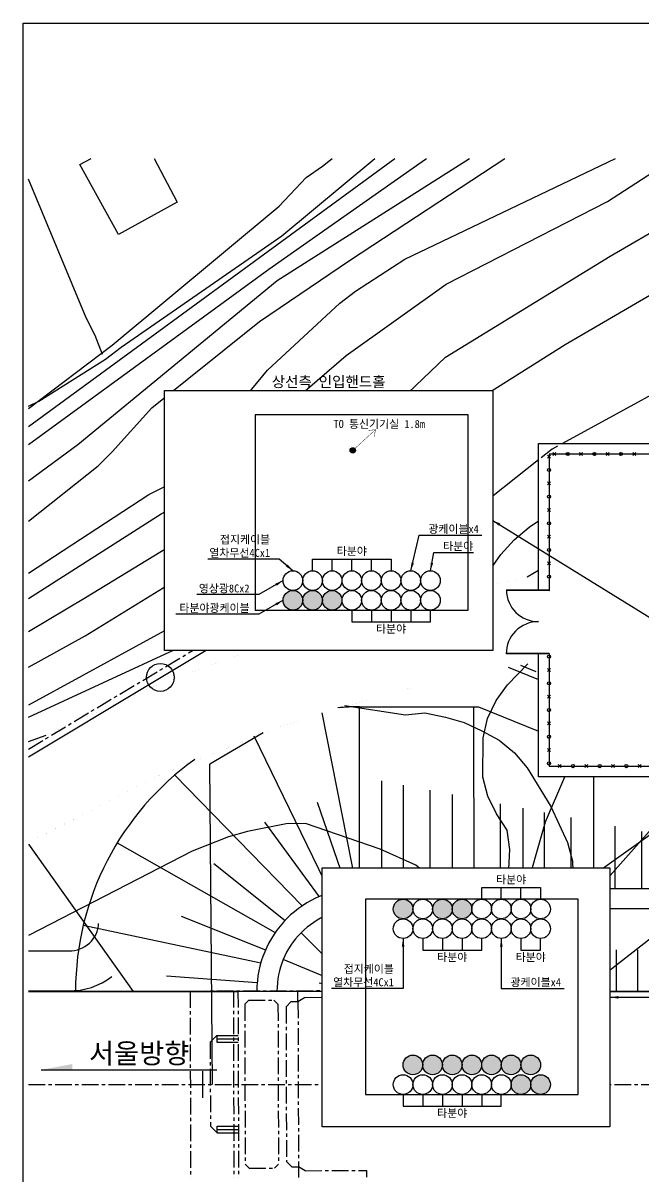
# Model space of a CAD drawing. Extents: x -212 to 226, y -69 to 145.
# Drawn here: x -0.4 to 46.2, y 15.5 to 102 of the extents above; entities that cross this region are included whole.
import ezdxf
from ezdxf.enums import TextEntityAlignment as Align

# ---------------------------------------------------------------- set-up
doc = ezdxf.new("R2010")
doc.units = 0
doc.header["$MEASUREMENT"] = 0
doc.linetypes.add('A-CENTR01', pattern=[2, 1.25, -0.25, 0.25, -0.25])
doc.linetypes.add('CENTER', pattern=[2, 1.25, -0.25, 0.25, -0.25])
for name, color, linetype in [('TT-BASE', 253, 'CONTINUOUS'), ('TT-CNTL', 1, 'A-CENTR01'), ('TX-LINE', 2, 'CONTINUOUS'), ('TX-PAPR', 2, 'CONTINUOUS'), ('TZ-DIMS', 1, 'CONTINUOUS'), ('TZ-LINE', 7, 'CONTINUOUS'), ('TZ-TEX2', 3, 'CONTINUOUS'), ('TZ-TEXT', 6, 'CONTINUOUS')]:
    doc.layers.add(name, color=color, linetype=linetype)
doc.styles.get("Standard").update_dxf_attribs({"font": 'GulimChe.ttf'})
doc.styles.add('굴림', font='GulimChe.ttf')
doc.dimstyles.new('D200', dxfattribs={"dimscale": 0.2, "dimtxt": 3, "dimasz": 3, "dimexe": 0.5, "dimexo": 0.5, "dimgap": 0.5, "dimtad": 1, "dimdec": 0, "dimzin": 1, "dimdsep": 46, "dimlunit": 6, "dimtxsty": 'Standard', "dimcen": 1, "dimclrd": 1, "dimclre": 1, "dimclrt": 3, "dimadec": 0, "dimazin": 0, "dimtfac": 1, "dimtdec": 0, "dimtix": 1, "dimtmove": 2, "dimatfit": 3, "dimfxl": 0, "dimtvp": 2, "dimlwd": -1, "dimlwe": -1, "dimarcsym": 0})
doc.dimstyles.new('지시선200', dxfattribs={"dimscale": 0.2, "dimtxt": 3, "dimasz": 3, "dimexe": 0.5, "dimexo": 0.5, "dimgap": 0.5, "dimtad": 1, "dimdec": 0, "dimzin": 1, "dimdsep": 46, "dimlunit": 6, "dimtxsty": 'Standard', "dimcen": 1, "dimclrd": 6, "dimclre": 6, "dimclrt": 3, "dimadec": 0, "dimazin": 0, "dimtfac": 1, "dimtdec": 0, "dimtix": 1, "dimtmove": 2, "dimatfit": 3, "dimfxl": 0, "dimtvp": 2, "dimlwd": -1, "dimlwe": -1, "dimarcsym": 0})

msp = doc.modelspace()

# ---------------------------------------------------------------- hatches: boundary and pattern name
at = {"layer": 'TT-BASE', "linetype": 'ByBlock'}
msp.add_hatch(color=256, dxfattribs=at).paths.add_polyline_path([(3.284, 23.924), (0.945, 23.487), (3.284, 23.487)])

# ---------------------------------------------------------------- linework, layer by layer
at = {"layer": 'TT-BASE'}
for p, q in [((0, 71.748, -374.638), (27.509, 91.839, -374.638)), ((3.843, 91.378, -374.638), (4.706, 91.839, -374.638)), ((9.438, 91.839, -374.638), (11.159, 88.564, -374.638)), ((18.03, 83.528, -374.638), (29.814, 91.79, -374.638)), ((18.657, 82.692, -374.638), (33.115, 91.839, -374.638)), ((19.015, 86.032, -374.638), (26.003, 91.839, -374.638)), ((22.077, 91.258, -374.638), (22.795, 91.839, -374.638)), ((24.169, 84.231, -374.638), (35.766, 91.839, -374.638)), ((28.244, 84.296, -374.638), (44.061, 91.839, -374.638)), ((29.814, 91.79, -374.638), (29.885, 91.839, -374.638)), ((43.469, 88.607, -374.638), (48.666, 91.99, -374.638)), ((43.668, 84.498, -374.638), (56.206, 91.839, -374.638)), ((6.745, 86.131, -374.638), (3.843, 91.378, -374.638)), ((20.848, 90.409, -374.638), (22.077, 91.258, -374.638)), ((4.341, 79.873, -374.638), (0, 90.289, -374.638)), ((18.817, 88.267, -374.638), (20.848, 90.409, -374.638)), ((6.289, 77.845, -374.638), (18.817, 88.267, -374.638)), ((11.159, 88.564, -374.638), (6.745, 86.131, -374.638)), ((31.355, 82.399, -374.638), (43.469, 88.607, -374.638)), ((40.286, 77.882, -374.638), (58.848, 88.725, -374.638)), ((6.966, 77.687, -374.638), (19.015, 86.032, -374.638)), ((17.334, 79.615, -374.638), (24.169, 84.231, -374.638)), ((24.558, 81.896, -374.638), (28.244, 84.296, -374.638)), ((31.314, 76.923, -374.638), (43.668, 84.498, -374.638)), ((0, 70.395, -374.638), (18.03, 83.528, -374.638)), ((3.716, 70.38, -374.638), (18.657, 82.692, -374.638)), ((23.844, 77.048, -374.638), (31.355, 82.399, -374.638)), ((23.376, 80.997, -374.638), (24.558, 81.896, -374.638)), ((17.941, 75.965, -374.638), (23.376, 80.997, -374.638)), ((4.994, 78.551, -374.638), (4.341, 79.873, -374.638)), ((9.251, 73.131, -374.638), (17.334, 79.615, -374.638)), ((5.548, 77.133, -374.638), (4.994, 78.551, -374.638)), ((31.279, 72.2, -374.638), (40.286, 77.882, -374.638)), ((0, 73.076, -374.638), (6.289, 77.845, -374.638)), ((5.784, 76.789, -374.638), (6.966, 77.687, -374.638)), ((17.135, 71.28, -374.638), (23.844, 77.048, -374.638)), ((0.774, 73.639, -374.638), (5.784, 76.789, -374.638)), ((27.378, 73.189, -374.638), (31.314, 76.923, -374.638)), ((15.108, 72.529, -374.638), (17.941, 75.965, -374.638)), ((49.695, 75.718, -374.638), (40.087, 70.47, -374.638)), ((0, 73.257, -374.638), (0.774, 73.639, -374.638)), ((6.276, 69.844, -374.638), (9.251, 73.131, -374.638)), ((22.751, 69.184, -374.638), (27.378, 73.189, -374.638)), ((14.355, 71.283, -374.638), (15.108, 72.529, -374.638)), ((28.722, 68.455, -374.638), (31.279, 72.2, -374.638)), ((13.747, 69.937, -374.638), (14.355, 71.283, -374.638)), ((15.51, 69.239, -374.638), (17.135, 71.28, -374.638)), ((0, 67.655, -374.638), (3.716, 70.38, -374.638)), ((39.72, 70.27, -374.638), (39.308, 70.045, -374.638)), ((5.236, 68.797, -374.638), (6.276, 69.844, -374.638)), ((12.899, 68.741, -374.638), (13.747, 69.937, -374.638)), ((14.35, 67.742, -374.638), (15.51, 69.239, -374.638)), ((38.276, 69.227, -374.638), (33.065, 65.095, -374.638)), ((39.308, 70.045, -374.638), (38.476, 69.385, -374.638)), ((39.194, 69.586, 512.11), (38.963, 69.354, 512.11)), ((38.963, 69.586, 512.11), (39.194, 69.354, 512.11)), ((39.363, 69.786, 512.11), (39.594, 69.554, 512.11)), ((39.594, 69.786, 512.11), (39.363, 69.554, 512.11)), ((41.363, 69.786, 512.11), (41.594, 69.554, 512.11)), ((41.594, 69.786, 512.11), (41.363, 69.554, 512.11)), ((43.363, 69.786, 512.11), (43.594, 69.554, 512.11)), ((43.594, 69.786, 512.11), (43.363, 69.554, 512.11)), ((45.363, 69.786, 512.11), (45.594, 69.554, 512.11)), ((45.594, 69.786, 512.11), (45.363, 69.554, 512.11)), ((0, 64.626, -374.638), (5.236, 68.797, -374.638)), ((11.67, 67.942, -374.638), (12.899, 68.741, -374.638)), ((17.325, 65.94, -374.638), (22.751, 69.184, -374.638)), ((26.638, 66.28, -374.638), (28.722, 68.455, -374.638)), ((9.025, 66.635, -374.638), (11.67, 67.942, -374.638)), ((12.848, 66.726, -374.638), (14.35, 67.742, -374.638)), ((39.194, 67.586, 512.11), (38.963, 67.354, 512.11)), ((38.963, 67.586, 512.11), (39.194, 67.354, 512.11)), ((0, 60.745, -374.638), (9.025, 66.635, -374.638)), ((9.963, 65.174, -374.638), (12.848, 66.726, -374.638)), ((12.483, 63.921, -374.638), (17.325, 65.94, -374.638)), ((23.402, 64.045, -374.638), (26.638, 66.28, -374.638)), ((0, 58.846, -374.638), (9.963, 65.174, -374.638)), ((33.065, 65.095, -374.638), (30.163, 61.215, -374.638)), ((39.194, 65.586, 512.11), (38.963, 65.354, 512.11)), ((38.963, 65.586, 512.11), (39.194, 65.354, 512.11)), ((19.487, 62.911, -374.638), (23.402, 64.045, -374.638)), ((36.458, 63.228, -374.638), (37.592, 64.175, -374.638)), ((37.592, 64.175, -374.638), (38.277, 64.66, -374.638)), ((4.285, 58.918, -374.638), (12.483, 63.921, -374.638)), ((35.466, 62.133, -374.638), (36.458, 63.228, -374.638)), ((39.194, 63.586, 512.11), (38.963, 63.354, 512.11)), ((38.963, 63.586, 512.11), (39.194, 63.354, 512.11)), ((11.422, 60.437, -374.638), (19.487, 62.911, -374.638)), ((33.801, 59.755, -374.638), (35.466, 62.133, -374.638)), ((39.194, 61.586, 512.11), (38.963, 61.354, 512.11)), ((38.963, 61.586, 512.11), (39.194, 61.354, 512.11)), ((30.163, 61.215, -374.638), (27.16, 59.185, -374.638)), ((37.438, 60.458), (38.277, 60.952)), ((4.264, 56.042, -374.638), (11.422, 60.437, -374.638)), ((0, 56.352, -374.638), (4.285, 58.918, -374.638)), ((27.16, 59.185, -374.638), (23.706, 58.526, -374.638)), ((16.578, 58.237, -374.638), (12.09, 57.448, -374.638)), ((23.706, 58.526, -374.638), (16.578, 58.237, -374.638)), ((12.09, 57.448, -374.638), (0, 50.837, -374.638)), ((0, 53.68, -374.638), (4.264, 56.042, -374.638)), ((11.27, 55.145, -374.638), (12.686, 55.602, -374.638)), ((12.686, 55.602, -374.638), (14.146, 55.864, -374.638)), ((14.146, 55.864, -374.638), (15.601, 55.883, -374.638)), ((15.601, 55.883, -374.638), (17.053, 55.757, -374.638)), ((17.053, 55.757, -374.638), (18.16, 55.528, -374.638)), ((0, 49.943, -374.638), (11.27, 55.145, -374.638)), ((35.95, 52.374, -374.638), (37.494, 53.928, -374.638)), ((39.194, 53.586, 512.11), (38.963, 53.354, 512.11)), ((38.963, 53.586, 512.11), (39.194, 53.354, 512.11)), ((35.103, 51.178, -374.638), (35.95, 52.374, -374.638)), ((34.445, 49.833, -374.638), (35.103, 51.178, -374.638)), ((38.963, 51.586, 512.11), (39.194, 51.354, 512.11)), ((39.194, 51.586, 512.11), (38.963, 51.354, 512.11)), ((22.014, 50.275, -886.748), (24.631, 37.092, -886.748)), ((23.733, 50.802, -374.638), (28.29, 50.101, -374.638)), ((24.844, 29.394, -886.748), (24.844, 50.71, -886.748)), ((24.844, 50.71, -886.748), (33.769, 50.71, -886.748)), ((28.29, 50.101, -374.638), (29.748, 50.266, -374.638)), ((29.748, 50.266, -374.638), (31.295, 49.945, -374.638)), ((33.444, 37.095, -886.748), (33.443, 50.71, -886.748)), ((33.769, 50.71, -886.748), (38.278, 48.884, -886.748)), ((31.295, 49.945, -374.638), (32.693, 49.529, -374.638)), ((32.693, 49.529, -374.638), (34.039, 48.92, -374.638)), ((34.125, 48.385, -374.638), (34.445, 49.833, -374.638)), ((39.194, 49.586, 512.11), (38.963, 49.354, 512.11)), ((38.963, 49.586, 512.11), (39.194, 49.354, 512.11)), ((0, 48.104, -374.638), (1.32, 48.598, -374.638)), ((13.622, 46.43), (17.607, 48.777)), ((16.924, 48.526, -886.748), (22.649, 36.775, -886.748)), ((34.039, 48.92, -374.638), (35.334, 48.215, -374.638)), ((34.114, 45.426, -374.638), (34.125, 48.385, -374.638)), ((35.334, 48.215, -374.638), (36.479, 47.271, -374.638)), ((36.479, 47.271, -374.638), (37.427, 46.136, -374.638)), ((39.194, 47.586, 512.11), (38.963, 47.354, 512.11)), ((38.963, 47.586, 512.11), (39.194, 47.354, 512.11)), ((13.819, 22.395), (13.622, 46.415)), ((37.427, 46.136, -374.638), (39.213, 43.239, -374.638)), ((39.994, 46.386, 512.11), (39.763, 46.154, 512.11)), ((39.763, 46.386, 512.11), (39.994, 46.154, 512.11)), ((41.994, 46.386, 512.11), (41.763, 46.154, 512.11)), ((41.763, 46.386, 512.11), (41.994, 46.154, 512.11)), ((43.994, 46.386, 512.11), (43.763, 46.154, 512.11)), ((43.763, 46.386, 512.11), (43.994, 46.154, 512.11)), ((45.994, 46.386, 512.11), (45.763, 46.154, 512.11)), ((45.763, 46.386, 512.11), (45.994, 46.154, 512.11)), ((10.976, 45.581, -886.748), (20.544, 35.782, -886.748)), ((26.537, 37.095, -886.748), (26.537, 45.163, -886.748)), ((30.139, 29.371), (52.734, 45.47)), ((34.475, 44.012, -374.638), (34.114, 45.426, -374.638)), ((38.802, 42.083, -374.638), (40.259, 45.47, -374.638)), ((42.437, 37.095, -886.748), (42.437, 45.47, -886.748)), ((43.668, 38.057, -374.638), (50.219, 45.47, -374.638)), ((28.144, 37.095, -886.748), (28.144, 44.85, -886.748)), ((30.144, 37.095, -886.748), (30.144, 44.462, -886.748)), ((31.837, 37.095, -886.748), (31.837, 44.133, -886.748)), ((21.667, 43.567, -886.748), (23.921, 37.039, -886.748)), ((35.127, 42.69, -374.638), (34.475, 44.012, -374.638)), ((35.444, 37.095, -886.748), (35.444, 43.432, -886.748)), ((35.927, 41.461, -374.638), (35.127, 42.69, -374.638)), ((37.137, 37.095, -886.748), (37.137, 43.103, -886.748)), ((38.744, 37.095, -886.748), (38.744, 42.791, -886.748)), ((39.213, 43.239, -374.638), (40.468, 40.546, -374.638)), ((40.744, 37.095, -886.748), (40.744, 42.403, -886.748)), ((19.349, 41.937, -374.638), (16.428, 41.364, -374.638)), ((17.719, 42.051, -886.748), (21.815, 36.474, -886.748)), ((20.805, 41.956, -374.638), (19.349, 41.937, -374.638)), ((26.393, 40.05, -374.638), (20.805, 41.956, -374.638)), ((37.184, 36.392, -374.638), (38.802, 42.083, -374.638)), ((44.044, 37.095, -886.748), (44.044, 41.762, -886.748)), ((15.013, 40.957, -374.638), (12.276, 39.895, -374.638)), ((16.428, 41.364, -374.638), (15.013, 40.957, -374.638)), ((36.141, 40.001, -374.638), (35.927, 41.461, -374.638)), ((46.044, 37.095, -886.748), (46.044, 41.373, -886.748)), ((0, 40.405), (7.858, 29.376)), ((12.276, 39.895, -374.638), (0, 33.557, -374.638)), ((6.653, 40.503, -886.748), (18.513, 33.777, -886.748)), ((29.084, 38.833, -374.638), (26.393, 40.05, -374.638)), ((36.063, 38.549, -374.638), (36.141, 40.001, -374.638)), ((40.468, 40.546, -374.638), (40.828, 39.132, -374.638)), ((13.924, 38.97, -886.748), (19.265, 34.701, -886.748)), ((40.828, 39.132, -374.638), (40.896, 37.676, -374.638)), ((30.23, 37.888, -374.638), (29.084, 38.833, -374.638)), ((35.647, 37.15, -374.638), (36.063, 38.549, -374.638)), ((53.428, 38.591, -374.638), (41.626, 29.371, -374.638)), ((30.931, 36.565, -374.638), (30.23, 37.888, -374.638)), ((40.896, 37.676, -374.638), (40.624, 36.227, -374.638)), ((41.123, 34.47, -374.638), (43.668, 38.057, -374.638)), ((24.844, 37.095, -886.748), (61.669, 37.094, -886.748)), ((31.096, 35.107, -374.638), (30.931, 36.565, -374.638)), ((35.088, 35.803, -374.638), (35.647, 37.15, -374.638)), ((36.016, 33.699, -374.638), (37.184, 36.392, -374.638)), ((24.844, 29.394, -886.748), (24.844, 35.595, -886.748)), ((24.844, 35.595, -886.748), (63.894, 35.594, -886.748)), ((32.684, 32.067, -374.638), (35.088, 35.803, -374.638)), ((32.937, 29.395, -886.748), (32.937, 35.595, -886.748)), ((40.624, 36.227, -374.638), (39.918, 34.882, -374.638)), ((40.937, 29.395, -886.748), (40.937, 35.595, -886.748)), ((11.45, 35.01, -886.748), (17.792, 32.486, -886.748)), ((24.844, 29.394, -886.748), (22.474, 35.117, -886.748)), ((30.727, 33.659, -374.638), (31.096, 35.107, -374.638)), ((39.918, 34.882, -374.638), (38.876, 33.691, -374.638)), ((4.111, 34.338, -886.748), (17.444, 31.522, -886.748)), ((24.844, 29.394, -886.748), (20.465, 33.774, -886.748)), ((37.251, 29.989, -374.638), (41.123, 34.47, -374.638)), ((30.07, 32.314, -374.638), (30.727, 33.659, -374.638)), ((34.558, 31.158, -374.638), (36.016, 33.699, -374.638)), ((38.876, 33.691, -374.638), (37.789, 32.694, -374.638)), ((0, 32.42, -79.055), (3.041, 32.424, -79.055)), ((24.844, 29.394, -886.748), (24.241, 32.429, -886.748)), ((26.537, 29.394, -886.748), (26.537, 32.483, -886.748)), ((28.137, 29.395, -886.748), (28.137, 32.483, -886.748)), ((29.269, 31.068, -374.638), (30.07, 32.314, -374.638)), ((29.737, 29.395, -886.748), (29.737, 32.483, -886.748)), ((30.318, 29.371, -374.638), (32.684, 32.067, -374.638)), ((31.337, 29.395, -886.748), (31.337, 32.483, -886.748)), ((37.789, 32.694, -374.638), (32.405, 29.371, -374.638)), ((34.537, 29.395, -886.748), (34.537, 32.483, -886.748)), ((36.137, 29.395, -886.748), (36.137, 32.483, -886.748)), ((37.737, 29.395, -886.748), (37.737, 32.483, -886.748)), ((39.337, 29.395, -886.748), (39.337, 32.483, -886.748)), ((42.537, 29.395, -886.748), (42.537, 32.484, -886.748)), ((44.137, 29.395, -886.748), (44.137, 32.484, -886.748)), ((45.737, 29.395, -886.748), (45.737, 32.484, -886.748)), ((24.844, 29.394, -886.748), (19.122, 31.765, -886.748)), ((24.844, 29.394, -886.748), (23.125, 31.967, -886.748)), ((33.71, 29.961, -374.638), (34.558, 31.158, -374.638)), ((10.365, 30.539, -886.748), (17.171, 30.041, -886.748)), ((24.844, 29.394, -886.748), (22.272, 31.113, -886.748)), ((28.324, 29.875, -374.638), (29.269, 31.068, -374.638)), ((0, 29.42, -79.055), (2.992, 29.424, -79.055)), ((24.844, 29.394, -886.748), (21.81, 29.998, -886.748)), ((27.823, 29.371, -374.638), (28.324, 29.875, -374.638)), ((33.175, 29.371, -374.638), (33.71, 29.961, -374.638)), ((36.578, 29.371, -374.638), (37.251, 29.989, -374.638)), ((0, 29.376), (15.727, 29.376)), ((0.344, 29.393, -886.748), (73.071, 29.397, -886.748)), ((25.344, 29.371, -886.748), (76.148, 29.373, -886.748))]:
    msp.add_line(p, q, dxfattribs=at)
at = {"layer": 'TT-BASE', "linetype": 'ByBlock'}
for p, q in [((39.077, 59.467, -374.638), (35.875, 59.475, -374.638)), ((39.077, 59.419, -374.638), (35.875, 59.427, -374.638)), ((39.078, 54.715, -374.638), (35.863, 54.723, -374.638)), ((39.078, 54.667, -374.638), (35.863, 54.675, -374.638)), ((0.945, 23.487), (14.135, 23.487))]:
    msp.add_line(p, q, dxfattribs=at)
at = {"layer": 'TT-BASE', "linetype": 'CENTER'}
for p, q in [((0, 47.549), (18.064, 58.387)), ((18.064, 58.387), (23.711, 57.258)), ((36.937, 53.838), (38.278, 53.302)), ((12.127, 29.398), (25.327, 29.438)), ((20.23, 28.623), (20.227, 29.423)), ((25.327, 29.438), (25.329, 28.938)), ((12.127, 29.394), (12.17, 15.394)), ((15.377, 29.408), (15.42, 15.408)), ((15.727, 29.409), (15.77, 15.409)), ((16.23, 28.411), (16.529, 28.712)), ((16.529, 28.712), (18.429, 28.717)), ((18.429, 28.717), (18.73, 28.418)), ((19.73, 28.621), (19.331, 28.22)), ((19.73, 28.621), (20.23, 28.623)), ((20.23, 28.623), (20.729, 28.924)), ((20.23, 28.623), (20.267, 16.223)), ((20.729, 28.924), (25.329, 28.938)), ((16.23, 28.411), (16.267, 16.411)), ((18.73, 28.418), (18.767, 16.418)), ((19.331, 28.22), (19.366, 16.62)), ((14.137, 26.054), (13.639, 25.553)), ((14.137, 26.054), (15.387, 26.058)), ((14.137, 26.054), (14.139, 25.554)), ((15.387, 26.058), (15.737, 26.059)), ((13.639, 25.553), (13.658, 19.253)), ((14.138, 25.804), (15.388, 25.808)), ((14.139, 25.554), (15.389, 25.558)), ((15.388, 25.808), (15.738, 25.809)), ((15.389, 25.558), (15.739, 25.559)), ((13.658, 19.253), (14.159, 18.754)), ((14.158, 19.254), (15.408, 19.258)), ((14.159, 18.754), (14.158, 19.254)), ((15.408, 19.258), (15.758, 19.259)), ((14.159, 19.004), (15.409, 19.008)), ((14.159, 18.754), (15.409, 18.758)), ((15.409, 19.008), (15.759, 19.009)), ((15.409, 18.758), (15.759, 18.759)), ((19.366, 16.62), (19.767, 16.221)), ((16.267, 16.411), (16.567, 16.112)), ((16.567, 16.112), (18.467, 16.117)), ((18.467, 16.117), (18.767, 16.418)), ((19.767, 16.221), (20.267, 16.223)), ((20.768, 15.924), (20.267, 16.223)), ((20.267, 16.223), (20.27, 15.423)), ((20.768, 15.924), (25.368, 15.938)), ((25.368, 15.938), (25.37, 15.438))]:
    msp.add_line(p, q, dxfattribs=at)
at = {"layer": 'TT-BASE', "linetype": 'Continuous'}
for p, q in [((20.002, 58.338), (20.964, 56.475)), ((0, 46.974), (18.156, 57.867)), ((18.156, 57.867), (22.693, 56.96)), ((19.51, 56.876), (21.354, 57.869)), ((36.006, 53.68), (38.278, 52.771))]:
    msp.add_line(p, q, dxfattribs=at)
at = {"layer": 'TT-BASE', "extrusion": (-0.00048215, -0.023083, 0.999733)}
for p, q in [((13.066, 23.394, 0.023), (13.066, 21.395, -0.023)), ((33.066, 23.394, 0.023), (33.066, 21.395, -0.023))]:
    msp.add_line(p, q, dxfattribs=at)
at = {"layer": 'TT-BASE', "elevation": 512.11}
for points in [[(38.276, 66.478), (38.276, 70.47), (89.282, 70.47), (89.282, 45.47), (38.278, 45.47), (38.278, 54.717)], [(39.078, 54.715), (39.078, 46.27), (88.478, 46.27), (88.478, 69.67), (39.076, 69.67), (39.076, 66.978)], [(39.076, 66.978), (39.077, 59.419)], [(38.277, 59.421), (38.276, 66.478)]]:
    msp.add_lwpolyline(points, dxfattribs=at)
at = {"layer": 'TT-BASE', "linetype": 'ByBlock', "const_width": 0.001, "elevation": 512.11}
for points in [[(38.476, 66.978), (38.476, 70.27), (89.078, 70.27), (89.078, 45.67), (38.478, 45.67), (38.478, 54.716)], [(38.777, 69.97), (38.777, 59.419)], [(38.778, 54.715), (38.778, 45.97), (88.778, 45.97), (88.778, 69.97), (38.777, 69.97)], [(38.477, 59.42), (38.476, 66.978)]]:
    msp.add_lwpolyline(points, dxfattribs=at)
at = {"layer": 'TT-BASE', "linetype": 'ByBlock', "const_width": 0.001, "elevation": 241.678}
for points in [[(38.277, 60.605, 0.074405), (0, 47.94)], [(38.278, 54.049, 0.093916), (0.532, 40.801)]]:
    msp.add_lwpolyline(points, format="xyb", dxfattribs=at)
at = {"layer": 'TT-BASE'}
for centre, radius in [((40.478, 69.67, 512.11), 0.12), ((42.478, 69.67, 512.11), 0.12), ((44.478, 69.67, 512.11), 0.12), ((39.078, 68.47, 512.11), 0.12), ((39.078, 66.47, 512.11), 0.12), ((39.078, 64.47, 512.11), 0.12), ((39.078, 62.47, 512.11), 0.12), ((39.078, 60.47, 512.11), 0.12), ((39.078, 54.47, 512.11), 0.12), ((9.898, 52.918), 1.044), ((39.078, 52.47, 512.11), 0.12), ((39.078, 50.47, 512.11), 0.12), ((39.078, 48.47, 512.11), 0.12), ((39.078, 46.47, 512.11), 0.12), ((40.878, 46.27, 512.11), 0.12), ((42.878, 46.27, 512.11), 0.12), ((44.878, 46.27, 512.11), 0.12)]:
    msp.add_circle(centre, radius, dxfattribs=at)
at = {"layer": 'TT-BASE', "linetype": 'ByBlock'}
for centre, start, end in [((38.275, 59.5, -280.733), 180.59419, 270.2511), ((38.263, 54.7, -280.733), 89.46298, 180.59419)]:
    msp.add_arc(centre, 2.4, start, end, dxfattribs=at)
at = {"layer": 'TT-BASE'}
for centre, radius, start, end in [((24.844, 29.394, -886.748), 21.315, 90.00003, 94.37333), ((24.844, 29.394, -886.748), 21.315, 125.41573, 180.00003), ((24.844, 29.394, -886.748), 7.7, 90.00003, 180.00003), ((24.844, 29.394, -886.748), 6.194, 90.00003, 180.00003), ((3.129, 34.558, -79.055), 2.136, 267.63863, 357.7974), ((3.129, 34.558, -79.055), 5.136, 268.47227, 307.67077)]:
    msp.add_arc(centre, radius, start, end, dxfattribs=at)
at = {"layer": 'TT-CNTL', "elevation": -295.583, "flags": 128}
msp.add_lwpolyline([(0, 22.395), (97.86, 22.394), (158.041, 22.394)], dxfattribs=at)
at = {"layer": 'TX-PAPR'}
msp.add_lwpolyline([(-0.408, 101.99), (158.792, 101.99), (158.792, -1.21), (-0.408, -1.21)], close=True, dxfattribs=at)

# ---------------------------------------------------------------- texts
at = {"layer": 'TT-BASE', "style": '굴림'}
msp.add_text('서울방향', height=1.5, dxfattribs=at).set_placement((4.544, 23.974))

# ---------------------------------------------------------------- leaders
at = {"layer": 'TZ-TEXT'}
msp.add_leader([(43.675, 28.928, 512.11), (61.758, 28.928, 512.11)], dimstyle='지시선200', dxfattribs=at)

# ---------------------------------------------------------------- next in the draw order: wipeouts: each hides what was drawn before it
for points, z in [([(10.211, 74.441), (10.211, 54.942), (34.852, 54.942), (34.852, 74.441)], -374.638), ([(22.046, 38.631), (22.046, 19.225), (43.634, 19.225), (43.634, 38.631)], 512.11)]:
    msp.add_wipeout(points).translate(0, 0, z).dxf.layer = 'TX-LINE'

# ---------------------------------------------------------------- next in the draw order: hatches: boundary and pattern name
at = {"layer": 'TZ-LINE'}
h = msp.add_hatch(color=256, dxfattribs=at)
h.dxf.hatch_style = 1
h.paths.add_polyline_path([(24.144, 69.941, 1), (24.544, 69.941, 1)])
h = msp.add_hatch(color=256, dxfattribs=at)
h.dxf.hatch_style = 1
h.paths.add_polyline_path([(20.586, 58.703, 1), (19.111, 58.703, 1)])
h = msp.add_hatch(color=256, dxfattribs=at)
h.dxf.hatch_style = 1
h.paths.add_polyline_path([(22.06, 58.703, 1), (20.586, 58.703, 1)])
h = msp.add_hatch(color=256, dxfattribs=at)
h.dxf.hatch_style = 1
h.paths.add_polyline_path([(23.535, 58.703, 1), (22.06, 58.703, 1)])
h = msp.add_hatch(color=256, dxfattribs=at)
h.dxf.hatch_style = 1
h.paths.add_polyline_path([(28.859, 35.549, -1), (27.384, 35.549, -1)])
h = msp.add_hatch(color=256, dxfattribs=at)
h.dxf.hatch_style = 1
h.paths.add_polyline_path([(31.808, 35.549, -1), (30.333, 35.549, -1)])
h = msp.add_hatch(color=256, dxfattribs=at)
h.dxf.hatch_style = 1
h.paths.add_polyline_path([(33.282, 35.549, -1), (31.808, 35.549, -1)])
h = msp.add_hatch(color=256, dxfattribs=at)
h.dxf.hatch_style = 1
h.paths.add_polyline_path([(29.596, 23.862, -1), (28.121, 23.862, -1)])
h = msp.add_hatch(color=256, dxfattribs=at)
h.dxf.hatch_style = 1
h.paths.add_polyline_path([(31.071, 23.862, -1), (29.596, 23.862, -1)])
h = msp.add_hatch(color=256, dxfattribs=at)
h.dxf.hatch_style = 1
h.paths.add_polyline_path([(32.545, 23.862, -1), (31.071, 23.862, -1)])
h = msp.add_hatch(color=256, dxfattribs=at)
h.dxf.hatch_style = 1
h.paths.add_polyline_path([(32.545, 23.862, 1), (34.02, 23.862, 1)])
h = msp.add_hatch(color=256, dxfattribs=at)
h.dxf.hatch_style = 1
h.paths.add_polyline_path([(34.02, 23.862, 1), (35.494, 23.862, 1)])
h = msp.add_hatch(color=256, dxfattribs=at)
h.dxf.hatch_style = 1
h.paths.add_polyline_path([(35.494, 23.862, 1), (36.969, 23.862, 1)])
h = msp.add_hatch(color=256, dxfattribs=at)
h.dxf.hatch_style = 1
h.paths.add_polyline_path([(36.969, 23.862, 1), (38.443, 23.862, 1)])
h = msp.add_hatch(color=256, dxfattribs=at)
h.dxf.hatch_style = 1
h.paths.add_polyline_path([(36.231, 22.387, 1), (37.706, 22.387, 1)])
h = msp.add_hatch(color=256, dxfattribs=at)
h.dxf.hatch_style = 1
h.paths.add_polyline_path([(37.706, 22.387, 1), (39.181, 22.387, 1)])

# ---------------------------------------------------------------- next in the draw order: linework, layer by layer
at = {"layer": 'TZ-DIMS'}
for points, elevation in [([(21.323, 60.915), (21.323, 61.792), (27.221, 61.792), (27.221, 60.915)], -374.638), ([(22.797, 60.915), (22.797, 61.792)], -374.638), ([(24.272, 60.915), (24.272, 61.792)], -374.638), ([(25.746, 60.915), (25.746, 61.792)], -374.638), ([(24.272, 57.966), (24.272, 57.088), (30.17, 57.088), (30.17, 57.966)], -374.638), ([(25.746, 57.966), (25.746, 57.088)], -374.638), ([(27.221, 57.966), (27.221, 57.088)], -374.638), ([(28.696, 57.966), (28.696, 57.088)], -374.638), ([(34.02, 36.286), (34.02, 37.163), (38.443, 37.163), (38.443, 36.286)], 512.11), ([(35.494, 36.286), (35.494, 37.163)], 512.11), ([(36.969, 36.286), (36.969, 37.163)], 512.11), ([(29.596, 33.337), (29.596, 32.46), (34.02, 32.46), (34.02, 33.337)], 512.11), ([(31.071, 33.337), (31.071, 32.46)], 512.11), ([(32.545, 33.337), (32.545, 32.46)], 512.11), ([(36.969, 33.337), (36.969, 32.46), (38.443, 32.46), (38.443, 33.337)], 512.11), ([(28.121, 21.65), (28.121, 20.773), (35.494, 20.773), (35.494, 21.65)], 512.11), ([(29.596, 21.65), (29.596, 20.773)], 512.11), ([(31.071, 21.65), (31.071, 20.773)], 512.11), ([(32.545, 21.65), (32.545, 20.773)], 512.11), ([(34.02, 21.65), (34.02, 20.773)], 512.11)]:
    msp.add_lwpolyline(points, dxfattribs=dict(at, elevation=elevation))
at = {"layer": 'TZ-LINE'}
for points, elevation in [([(17.022, 57.966), (32.997, 57.966), (32.997, 72.602), (17.022, 72.602)], -374.638), ([(25.295, 21.65), (41.27, 21.65), (41.27, 36.286), (25.295, 36.286)], 512.11)]:
    msp.add_lwpolyline(points, close=True, dxfattribs=dict(at, elevation=elevation))
at = {"layer": 'TZ-LINE', "const_width": 0.03, "elevation": -374.638}
for points in [[(24.344, 69.941), (26.053, 71.501)], [(25.504, 71.439), (26.053, 71.501), (25.942, 70.959)]]:
    msp.add_lwpolyline(points, dxfattribs=at)
at = {"layer": 'TZ-LINE'}
msp.add_circle((24.344, 69.941, -374.638), 0.2, dxfattribs=at)
at = {"layer": 'TZ-LINE', "ltscale": 2}
for centre in [(19.848, 60.178, -374.638), (21.323, 60.178, -374.638), (22.797, 60.178, -374.638), (24.272, 60.178, -374.638), (25.746, 60.178, -374.638), (27.221, 60.178, -374.638), (28.696, 60.178, -374.638), (30.17, 60.178, -374.638), (19.848, 58.703, -374.638), (21.323, 58.703, -374.638), (22.797, 58.703, -374.638), (24.272, 58.703, -374.638), (25.746, 58.703, -374.638), (27.221, 58.703, -374.638), (28.696, 58.703, -374.638), (30.17, 58.703, -374.638), (28.121, 35.549, 512.11), (29.596, 35.549, 512.11), (31.071, 35.549, 512.11), (32.545, 35.549, 512.11), (34.02, 35.549, 512.11), (35.494, 35.549, 512.11), (36.969, 35.549, 512.11), (38.443, 35.549, 512.11), (28.121, 34.074, 512.11), (29.596, 34.074, 512.11), (31.071, 34.074, 512.11), (32.545, 34.074, 512.11), (34.02, 34.074, 512.11), (35.494, 34.074, 512.11), (36.969, 34.074, 512.11), (38.443, 34.074, 512.11), (28.859, 23.862, 512.11), (30.333, 23.862, 512.11), (31.808, 23.862, 512.11), (33.282, 23.862, 512.11), (34.757, 23.862, 512.11), (36.231, 23.862, 512.11), (37.706, 23.862, 512.11), (28.121, 22.387, 512.11), (29.596, 22.387, 512.11), (31.071, 22.387, 512.11), (32.545, 22.387, 512.11), (34.02, 22.387, 512.11), (35.494, 22.387, 512.11), (36.969, 22.387, 512.11), (38.443, 22.387, 512.11)]:
    msp.add_circle(centre, 0.737, dxfattribs=at)
at = {"layer": 'TZ-TEXT'}
for points, elevation in [([(10.211, 74.441), (34.852, 74.441), (34.852, 54.942), (10.211, 54.942)], -374.638), ([(22.046, 38.631), (43.634, 38.631), (43.634, 19.225), (22.046, 19.225)], 512.11)]:
    msp.add_lwpolyline(points, close=True, dxfattribs=dict(at, elevation=elevation))

# ---------------------------------------------------------------- next in the draw order: texts
at = {"layer": 'TZ-DIMS', "char_height": 0.6}
for s, insert, attachment_point in [('광케이블x4', (30.02, 63.685, -374.638), 7), ('접지케이블\\P열차무선4Cx1', (18.138, 61.892, -374.638), 9), ('타분야', (24.272, 62.353, -374.638), 5), ('타분야', (31.125, 62.39, -374.638), 7), ('영상광8Cx2', (16.597, 59.227, -374.638), 9), ('타분야광케이블', (16.597, 57.752, -374.638), 9), ('타분야', (27.221, 56.528, -374.638), 5), ('타분야', (36.231, 37.724, 512.11), 5), ('타분야', (31.808, 31.899, 512.11), 5), ('타분야', (37.706, 31.899, 512.11), 5), ('접지케이블\\P열차무선4Cx1', (27.431, 29.69, 512.11), 9), ('광케이블x4', (36.184, 29.69, 512.11), 7), ('타분야', (31.808, 20.212, 512.11), 5)]:
    msp.add_mtext(s, dxfattribs=dict(at, insert=insert, attachment_point=attachment_point))
at = {"layer": 'TZ-TEX2'}
msp.add_text('상선측 인입핸드홀', height=0.8, dxfattribs=at).set_placement((22.532, 75.108, -374.638), align=Align.MIDDLE)
at = {"layer": 'TZ-TEXT'}
msp.add_text('TO 통신기기실 1.8m', height=0.6, rotation=359.94818, dxfattribs=at).set_placement((26.331, 71.938, -374.638), align=Align.MIDDLE)

# ---------------------------------------------------------------- next in the draw order: leaders
at = {"layer": 'TZ-DIMS', "annotation_type": 0, "has_hookline": 1}
for points, hookline_direction, text_width in [([(28.696, 60.915, -374.638), (29.33, 63.585, -374.638), (29.92, 63.585, -374.638)], 0, 4.016), ([(19.848, 60.915, -374.638), (18.828, 61.792, -374.638), (18.238, 61.792, -374.638)], 1, 4.674), ([(30.17, 60.915, -374.638), (30.434, 62.29, -374.638), (31.025, 62.29, -374.638)], 0, 2.273), ([(19.111, 60.178, -374.638), (17.287, 59.127, -374.638), (16.697, 59.127, -374.638)], 1, 3.959), ([(19.111, 58.703, -374.638), (17.287, 57.652, -374.638), (16.697, 57.652, -374.638)], 1, 5.533), ([(28.121, 33.337, 512.11), (28.121, 29.59, 512.11), (27.531, 29.59, 512.11)], 1, 4.674), ([(35.494, 33.337, 512.11), (35.494, 29.59, 512.11), (36.084, 29.59, 512.11)], 0, 4.016)]:
    msp.add_leader(points, dimstyle='D200', dxfattribs=dict(at, hookline_direction=hookline_direction, text_width=text_width))
at = {"layer": 'TZ-TEXT'}
msp.add_leader([(34.852, 64.691, -374.638), (61.078, 48.49, -374.638)], dimstyle='지시선200', dxfattribs=at)

doc.saveas('drawing.dxf')
